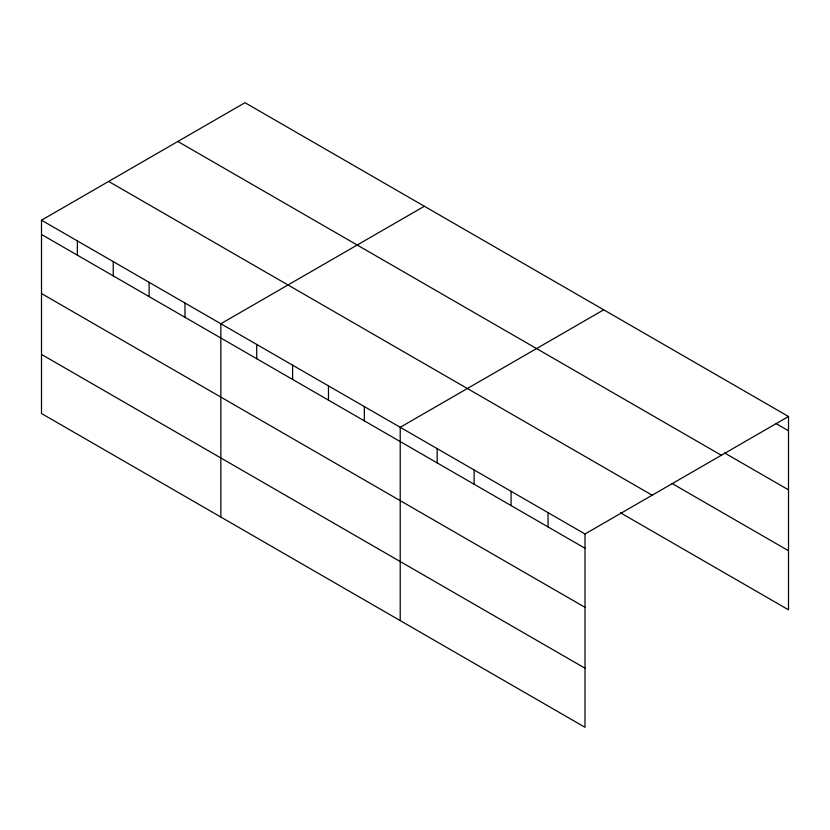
<?xml version="1.0" encoding="UTF-8"?>
<svg xmlns="http://www.w3.org/2000/svg" width="830" height="830" viewBox="0 0 830 830"><rect width="100%" height="100%" fill="white"/><g stroke="black" fill="none" stroke-linecap="round" stroke-linejoin="round"><path stroke-width="1.25" d="M585.005 607.342L585.005 533.981L41.5 220.199L41.5 413.506L585.005 727.298L585.005 607.342L41.5 293.55M620.508 512.816L788.5 609.801L788.5 416.494L244.995 102.702L41.5 220.199M424.348 206.255L220.853 323.742L220.853 517.059M603.711 309.808L400.216 427.294L400.216 620.601M585.005 533.981L788.5 416.494M776.185 423.663L788.5 430.77M724.663 452.993L788.5 489.856M177.838 141.474L721.343 455.265M672.03 483.475L788.5 550.726M108.657 181.428L652.162 495.209M41.5 234.465L585.005 548.257M41.5 354.42L585.005 668.212M548.049 512.65L548.049 526.926M511.083 491.308L511.083 505.584M474.127 469.967L474.127 484.243M437.171 448.636L437.171 462.912M364.339 406.586L364.339 420.862M328.473 385.877L328.473 400.153M292.596 365.169L292.596 379.435M256.729 344.45L256.729 358.726M184.986 303.033L184.986 317.309M149.11 282.325L149.11 296.601M113.243 261.616L113.243 275.892M77.366 240.907L77.366 255.184"/></g></svg>
